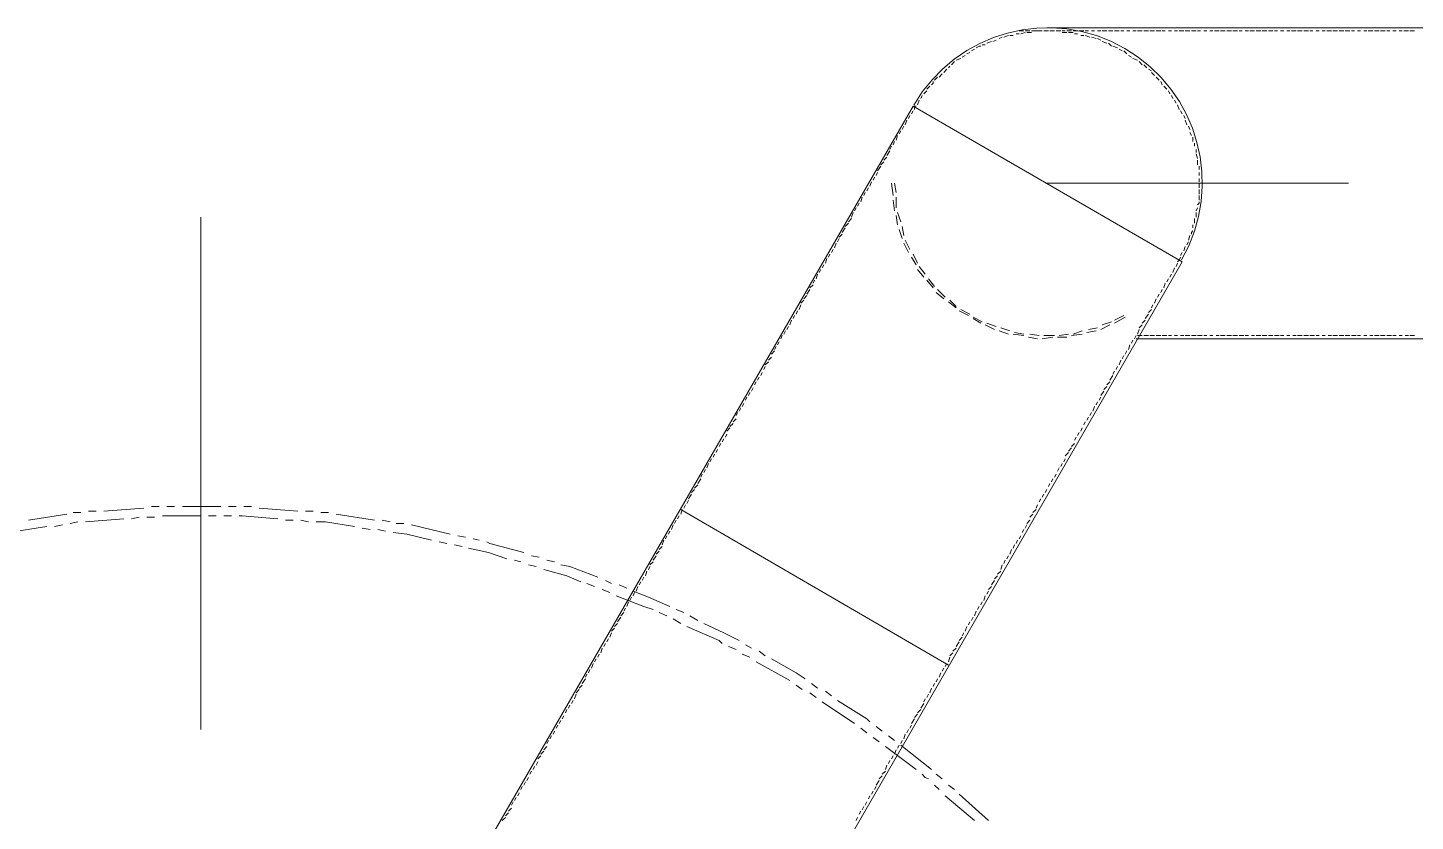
# Model space of a CAD drawing. Header units: millimetres. Extents: x 29 to 95071, y 20 to 67221.
# Drawn here: x 66970 to 71440, y 36849 to 39404 of the extents above; entities that cross this region are included whole.
import ezdxf

# ---------------------------------------------------------------- set-up
doc = ezdxf.new("R2010")
doc.units = ezdxf.units.MM

msp = doc.modelspace()

# ---------------------------------------------------------------- linework, layer by layer
at = {"color": 7, "lineweight": 0}
for points in [[(70687.3, 38657.3), (70710.5, 38702.7), (70728.7, 38749.3), (70741.9, 38796.7), (70750.3, 38844.8), (70753.9, 38893), (70752.8, 38941), (70747.2, 38988.5), (70737, 39035.3), (70722.5, 39080.8), (70703.6, 39124.8), (70680.5, 39166.9), (70653.3, 39206.9), (70622, 39244.3), (70586.8, 39278.8), (70547.7, 39310), (70504.9, 39337.7), (70459.5, 39361), (70412.9, 39379.1), (70365.4, 39392.4), (70317.4, 39400.8), (70269.2, 39404.4), (70221.2, 39403.3), (70173.6, 39397.6), (70126.9, 39387.5), (70081.4, 39372.9), (70037.4, 39354), (69995.3, 39330.9), (69955.3, 39303.7), (69917.9, 39272.5), (69883.4, 39237.2), (69852.2, 39198.2), (69824.5, 39155.4)], [(70179, 39394.5), (70164.2, 39394.5)], [(70184, 39389.6), (70169.1, 39384.6)], [(70198.9, 39394.5), (70184, 39394.5)], [(70203.8, 39389.6), (70189, 39389.6)], [(70218.7, 39394.5), (70203.8, 39394.5)], [(70223.7, 39394.5), (70208.8, 39394.5)], [(70238.5, 39394.5), (70223.7, 39394.5)], [(70238.5, 39394.5), (70228.6, 39394.5)], [(70258.4, 39394.5), (70243.5, 39394.5)], [(70258.4, 39394.5), (70248.4, 39394.5)], [(76677.1, 39404.4), (70253.4, 39404.4)], [(70273.2, 39394.5), (70263.3, 39394.5)], [(70278.2, 39394.5), (70268.3, 39394.5)], [(70298, 39394.5), (70283.1, 39394.5)], [(70293, 39394.5), (70283.1, 39394.5)], [(70312.9, 39394.5), (70303, 39394.5)], [(70317.8, 39389.6), (70303, 39389.6)], [(70332.7, 39394.5), (70317.8, 39394.5)], [(70337.7, 39389.6), (70322.8, 39389.6)], [(70352.5, 39394.5), (70337.7, 39394.5)], [(70372.4, 39394.5), (70357.5, 39394.5)], [(70387.2, 39394.5), (70377.3, 39394.5)], [(70407, 39394.5), (70397.1, 39394.5)], [(70426.9, 39394.5), (70417, 39394.5)], [(70446.7, 39394.5), (70431.8, 39394.5)], [(70466.5, 39394.5), (70451.7, 39394.5)], [(70486.4, 39394.5), (70471.5, 39394.5)], [(70501.2, 39394.5), (70491.3, 39394.5)], [(70521, 39394.5), (70511.1, 39394.5)], [(70540.9, 39394.5), (70531, 39394.5)], [(70560.7, 39394.5), (70545.8, 39394.5)], [(70580.5, 39394.5), (70565.7, 39394.5)], [(70600.4, 39394.5), (70585.5, 39394.5)], [(70620.2, 39394.5), (70605.3, 39394.5)], [(70635, 39394.5), (70625.1, 39394.5)], [(70654.9, 39394.5), (70645, 39394.5)], [(70674.7, 39394.5), (70664.8, 39394.5)], [(70694.5, 39394.5), (70679.7, 39394.5)], [(70714.4, 39394.5), (70699.5, 39394.5)], [(70734.2, 39394.5), (70719.3, 39394.5)], [(70749, 39394.5), (70739.1, 39394.5)], [(70768.9, 39394.5), (70759, 39394.5)], [(70788.7, 39394.5), (70778.8, 39394.5)], [(70808.5, 39394.5), (70793.7, 39394.5)], [(70828.4, 39394.5), (70813.5, 39394.5)], [(70848.2, 39394.5), (70833.3, 39394.5)], [(70868, 39394.5), (70853.1, 39394.5)], [(70882.9, 39394.5), (70873, 39394.5)], [(70902.7, 39394.5), (70892.8, 39394.5)], [(70922.5, 39394.5), (70907.7, 39394.5)], [(70942.4, 39394.5), (70927.5, 39394.5)], [(70962.2, 39394.5), (70947.3, 39394.5)], [(70982, 39394.5), (70967.1, 39394.5)], [(70996.9, 39394.5), (70987, 39394.5)], [(71016.7, 39394.5), (71006.8, 39394.5)], [(71036.5, 39394.5), (71026.6, 39394.5)], [(71056.4, 39394.5), (71041.5, 39394.5)], [(71076.2, 39394.5), (71061.3, 39394.5)], [(71096, 39394.5), (71081.1, 39394.5)], [(71110.9, 39394.5), (71101, 39394.5)], [(71130.7, 39394.5), (71120.8, 39394.5)], [(71150.5, 39394.5), (71140.6, 39394.5)], [(71170.4, 39394.5), (71155.5, 39394.5)], [(71190.2, 39394.5), (71175.3, 39394.5)], [(71210, 39394.5), (71195.1, 39394.5)], [(71229.8, 39394.5), (71215, 39394.5)], [(71244.7, 39394.5), (71234.8, 39394.5)], [(71264.5, 39394.5), (71254.6, 39394.5)], [(71284.4, 39394.5), (71274.4, 39394.5)], [(71304.2, 39394.5), (71289.3, 39394.5)], [(71324, 39394.5), (71309.1, 39394.5)], [(71343.8, 39394.5), (71329, 39394.5)], [(71358.7, 39394.5), (71348.8, 39394.5)], [(71378.5, 39394.5), (71368.6, 39394.5)], [(71398.4, 39394.5), (71388.4, 39394.5)], [(71418.2, 39394.5), (71403.3, 39394.5)], [(71438, 39394.5), (71423.1, 39394.5)], [(70040.3, 39345), (70035.3, 39345), (70025.4, 39340)], [(70055.1, 39349.9), (70045.2, 39349.9)], [(70075, 39359.8), (70060.1, 39354.9)], [(70089.8, 39364.8), (70079.9, 39359.8)], [(70109.7, 39374.7), (70099.7, 39369.7)], [(70129.5, 39379.7), (70114.6, 39374.7)], [(70144.4, 39379.7), (70134.4, 39379.7)], [(70164.2, 39384.6), (70154.3, 39384.6)], [(70352.5, 39384.6), (70342.6, 39384.6)], [(70372.4, 39379.7), (70362.4, 39379.7)], [(70392.2, 39374.7), (70377.3, 39379.7)], [(70412, 39369.7), (70397.1, 39374.7)], [(70426.9, 39364.8), (70417, 39369.7)], [(70446.7, 39354.9), (70431.8, 39359.8)], [(70461.6, 39345), (70451.7, 39354.9)], [(70481.4, 39340), (70466.5, 39345)], [(69975.8, 39305.3), (69961, 39300.4)], [(69990.7, 39315.2), (69980.8, 39310.3)], [(70005.6, 39325.1), (69995.7, 39320.2)], [(70020.4, 39335.1), (70010.5, 39330.1)], [(70496.3, 39330.1), (70486.4, 39335.1)], [(70511.1, 39320.2), (70501.2, 39330.1)], [(70526, 39310.3), (70516.1, 39315.2)], [(70545.8, 39300.4), (70531, 39305.3)], [(69916.3, 39255.7), (69906.4, 39245.8)], [(69931.2, 39270.6), (69921.3, 39260.7)], [(69941.1, 39280.5), (69936.2, 39275.6)], [(69956, 39295.4), (69946.1, 39285.5)], [(70560.7, 39285.5), (70550.8, 39295.4)], [(70575.6, 39275.6), (70565.7, 39285.5)], [(70590.4, 39265.7), (70580.5, 39270.6)], [(70600.4, 39250.8), (70590.4, 39260.7)], [(69876.7, 39216.1), (69866.8, 39206.2)], [(69886.6, 39231), (69886.6, 39226), (69881.7, 39221.1)], [(69901.5, 39245.8), (69891.6, 39235.9)], [(70615.2, 39235.9), (70605.3, 39245.8)], [(70625.1, 39221.1), (70620.2, 39231)], [(70640, 39206.2), (70630.1, 39216.1)], [(69842, 39171.5), (69837, 39156.6)], [(69851.9, 39186.4), (69847, 39176.4)], [(69866.8, 39201.2), (69856.9, 39191.3)], [(70649.9, 39191.3), (70645, 39201.2)], [(70659.8, 39176.4), (70654.9, 39186.4)], [(70669.7, 39161.6), (70664.8, 39171.5)], [(69822.2, 39151.7), (67096.1, 34433)], [(69812.3, 39121.9), (69807.3, 39112)], [(69822.2, 39136.8), (69817.2, 39126.9)], [(69822.2, 39151.7), (70689.6, 38651)], [(69827.1, 39151.7), (69827.1, 39141.7)], [(69832.1, 39151.7), (69827.1, 39151.7)], [(70679.7, 39141.7), (70674.7, 39156.6)], [(70689.6, 39126.9), (70684.6, 39136.8)], [(70699.5, 39112), (70694.5, 39121.9)], [(69792.4, 39087.2), (69787.5, 39077.3)], [(69802.3, 39107.1), (69797.4, 39092.2)], [(70704.4, 39092.2), (70699.5, 39107.1)], [(70714.4, 39077.3), (70709.4, 39087.2)], [(69762.7, 39037.7), (69757.7, 39027.7)], [(69772.6, 39057.5), (69767.7, 39042.6)], [(69782.5, 39072.4), (69777.6, 39062.4)], [(70719.3, 39057.5), (70714.4, 39067.4)], [(70724.3, 39037.7), (70724.3, 39052.5)], [(70729.2, 39022.8), (70729.2, 39032.7)], [(69737.9, 38988.1), (69728, 38978.2)], [(69747.8, 39007.9), (69737.9, 38993.1)], [(69752.8, 39022.8), (69747.8, 39012.9)], [(70734.2, 39003), (70734.2, 39012.9)], [(70739.1, 38983.1), (70734.2, 38998)], [(69718.1, 38958.4), (69708.2, 38943.5)], [(69728, 38973.2), (69718.1, 38963.3)], [(70739.1, 38963.3), (70739.1, 38978.2)], [(70744.1, 38948.4), (70744.1, 38958.4)], [(69688.3, 38908.8), (69683.4, 38893.9)], [(69698.3, 38923.7), (69693.3, 38913.7)], [(69708.2, 38938.5), (69703.2, 38928.6)], [(69752.8, 38903.8), (69757.7, 38864.2)], [(69762.7, 38903.8), (69767.7, 38874.1)], [(71224.9, 38903.8), (70253.4, 38903.8)], [(70744.1, 38928.6), (70744.1, 38933.6), (70744.1, 38938.5)], [(70744.1, 38908.8), (70744.1, 38918.7)], [(70744.1, 38889), (70744.1, 38903.8)], [(69658.6, 38859.2), (69653.7, 38844.4)], [(69668.5, 38874.1), (69663.6, 38864.2)], [(69678.4, 38889), (69673.5, 38879.1)], [(69767.7, 38859.2), (69767.7, 38824.5)], [(70744.1, 38869.1), (70744.1, 38884)], [(70744.1, 38849.3), (70744.1, 38864.2)], [(69628.9, 38809.7), (69623.9, 38794.8)], [(69638.8, 38824.5), (69633.8, 38814.6)], [(69648.7, 38839.4), (69643.7, 38829.5)], [(69757.7, 38849.3), (69762.7, 38814.6)], [(69772.6, 38809.7), (69782.5, 38779.9)], [(70734.2, 38814.6), (70739.1, 38824.5)], [(70734.2, 38794.8), (70734.2, 38809.7)], [(70739.1, 38834.4), (70744.1, 38839.4), (70744.1, 38844.4)], [(67527.3, 38794.8), (67527.3, 37144.3)], [(69614, 38775), (69604.1, 38765)], [(69623.9, 38789.8), (69614, 38779.9)], [(69767.7, 38799.7), (69772.6, 38770)], [(69787.5, 38765), (69792.4, 38735.3)], [(70724.3, 38760.1), (70724.3, 38770)], [(70729.2, 38775), (70729.2, 38789.8)], [(69584.3, 38725.4), (69579.3, 38715.5)], [(69594.2, 38740.3), (69584.3, 38730.4)], [(69604.1, 38760.1), (69594.2, 38745.2)], [(69777.6, 38755.1), (69787.5, 38725.4)], [(69797.4, 38720.4), (69812.3, 38690.7)], [(70709.4, 38720.4), (70714.4, 38735.3)], [(70719.3, 38740.3), (70719.3, 38745.2), (70724.3, 38750.2)], [(69554.5, 38675.8), (69549.6, 38665.9)], [(69564.4, 38690.7), (69559.5, 38680.8)], [(69574.3, 38710.5), (69569.4, 38695.7)], [(69792.4, 38710.5), (69807.3, 38680.8)], [(69822.2, 38675.8), (69837, 38646.1)], [(70684.6, 38670.9), (70689.6, 38680.8)], [(70694.5, 38685.7), (70699.5, 38700.6)], [(70704.4, 38705.6), (70709.4, 38715.5)], [(70689.6, 38651), (67963.5, 33932.4)], [(69534.7, 38641.1), (69529.7, 38631.2)], [(69544.6, 38661), (69539.7, 38646.1)], [(69817.2, 38665.9), (69832.1, 38641.1)], [(69842, 38636.2), (69861.8, 38611.4)], [(70664.8, 38631.2), (70659.8, 38616.4)], [(70674.7, 38646.1), (70669.7, 38636.2)], [(70679.7, 38656), (70674.7, 38651)], [(70679.7, 38656), (70684.6, 38665.9)], [(69505, 38591.6), (69500, 38581.7)], [(69514.9, 38611.4), (69509.9, 38596.5)], [(69524.8, 38626.3), (69519.8, 38616.4)], [(69837, 38626.3), (69856.9, 38601.5)], [(69866.8, 38591.6), (69886.6, 38566.8)], [(69871.7, 38596.5), (69891.6, 38571.7)], [(70645, 38596.5), (70640, 38586.6)], [(70654.9, 38611.4), (70649.9, 38601.5)], [(69480.2, 38542), (69470.3, 38532.1)], [(69490.1, 38561.8), (69480.2, 38547)], [(69500, 38576.7), (69490.1, 38566.8)], [(69896.5, 38551.9), (69921.3, 38532.1)], [(69901.5, 38561.8), (69926.3, 38537)], [(70615.2, 38547), (70610.3, 38537)], [(70625.1, 38561.8), (70620.2, 38551.9)], [(70635, 38581.7), (70630.1, 38566.8)], [(69460.3, 38512.3), (69455.4, 38497.4)], [(69470.3, 38527.1), (69460.3, 38517.2)], [(69936.2, 38522.2), (69961, 38502.4)], [(69941.1, 38527.1), (69961, 38507.3)], [(69975.8, 38497.4), (70005.6, 38482.5)], [(70590.4, 38497.4), (70580.5, 38487.5)], [(70595.4, 38512.3), (70590.4, 38502.4)], [(70605.3, 38532.1), (70600.4, 38517.2)], [(69430.6, 38462.7), (69425.7, 38447.8)], [(69440.5, 38477.6), (69435.6, 38467.7)], [(69450.4, 38492.4), (69445.5, 38482.5)], [(69970.9, 38492.4), (70000.6, 38477.6)], [(70015.5, 38472.6), (70045.2, 38457.7)], [(70015.5, 38467.7), (70040.3, 38452.8)], [(70060.1, 38452.8), (70089.8, 38442.9)], [(70431.8, 38447.8), (70461.6, 38457.7)], [(70471.5, 38462.7), (70501.2, 38477.6)], [(70471.5, 38452.8), (70506.2, 38472.6)], [(70570.6, 38462.7), (70560.7, 38452.8)], [(70580.5, 38482.5), (70570.6, 38467.7)], [(69400.9, 38413.1), (69395.9, 38403.2)], [(69410.8, 38428), (69405.8, 38418.1)], [(69420.7, 38442.9), (69415.7, 38433)], [(70055.1, 38447.8), (70084.9, 38433)], [(70099.7, 38428), (70129.5, 38418.1)], [(70104.7, 38437.9), (70134.4, 38428)], [(70144.4, 38418.1), (70179, 38413.1)], [(70149.3, 38423), (70179, 38418.1)], [(70193.9, 38408.2), (70223.7, 38403.2)], [(70198.9, 38418.1), (70228.6, 38413.1)], [(70238.5, 38403.2), (70273.2, 38408.2)], [(70243.5, 38413.1), (70278.2, 38413.1)], [(70288.1, 38408.2), (70317.8, 38408.2)], [(70293, 38413.1), (70322.8, 38418.1)], [(70332.7, 38413.1), (70367.4, 38418.1)], [(70337.7, 38418.1), (70367.4, 38428)], [(70382.3, 38423), (70412, 38428)], [(70387.2, 38433), (70417, 38437.9)], [(70426.9, 38433), (70456.6, 38447.8)], [(70540.9, 38413.1), (70535.9, 38403.2)], [(70550.8, 38433), (70545.8, 38418.1)], [(70560.7, 38413.1), (70545.8, 38413.1)], [(70560.7, 38447.8), (70550.8, 38437.9)], [(70580.5, 38413.1), (70565.7, 38413.1)], [(70600.4, 38413.1), (70585.5, 38413.1)], [(70620.2, 38413.1), (70605.3, 38413.1)], [(70640, 38413.1), (70625.1, 38413.1)], [(70654.9, 38413.1), (70645, 38413.1)], [(70674.7, 38413.1), (70664.8, 38413.1)], [(70694.5, 38413.1), (70684.6, 38413.1)], [(70714.4, 38413.1), (70699.5, 38413.1)], [(70734.2, 38413.1), (70719.3, 38413.1)], [(70754, 38413.1), (70739.1, 38413.1)], [(70768.9, 38413.1), (70759, 38413.1)], [(70788.7, 38413.1), (70778.8, 38413.1)], [(70808.5, 38413.1), (70798.6, 38413.1)], [(70828.4, 38413.1), (70813.5, 38413.1)], [(70848.2, 38413.1), (70833.3, 38413.1)], [(70868, 38413.1), (70853.1, 38413.1)], [(70887.8, 38413.1), (70873, 38413.1)], [(70902.7, 38413.1), (70892.8, 38413.1)], [(70922.5, 38413.1), (70912.6, 38413.1)], [(70942.4, 38413.1), (70927.5, 38413.1)], [(70962.2, 38413.1), (70947.3, 38413.1)], [(70982, 38413.1), (70967.1, 38413.1)], [(71001.8, 38413.1), (70987, 38413.1)], [(71016.7, 38413.1), (71006.8, 38413.1)], [(71036.5, 38413.1), (71026.6, 38413.1)], [(71056.4, 38413.1), (71046.4, 38413.1)], [(71076.2, 38413.1), (71061.3, 38413.1)], [(71096, 38413.1), (71081.1, 38413.1)], [(71115.8, 38413.1), (71101, 38413.1)], [(71130.7, 38413.1), (71120.8, 38413.1)], [(71150.5, 38413.1), (71140.6, 38413.1)], [(71170.4, 38413.1), (71160.4, 38413.1)], [(71190.2, 38413.1), (71175.3, 38413.1)], [(71210, 38413.1), (71195.1, 38413.1)], [(71229.8, 38413.1), (71215, 38413.1)], [(71249.7, 38413.1), (71234.8, 38413.1)], [(71264.5, 38413.1), (71254.6, 38413.1)], [(71284.4, 38413.1), (71274.4, 38413.1)], [(71304.2, 38413.1), (71294.3, 38413.1)], [(71324, 38413.1), (71309.1, 38413.1)], [(71343.8, 38413.1), (71329, 38413.1)], [(71363.7, 38413.1), (71348.8, 38413.1)], [(71378.5, 38413.1), (71368.6, 38413.1)], [(71398.4, 38413.1), (71388.4, 38413.1)], [(71418.2, 38413.1), (71408.3, 38413.1)], [(71438, 38413.1), (71423.1, 38413.1)], [(69376.1, 38363.6), (69366.2, 38353.7)], [(69381, 38378.4), (69376.1, 38368.5)], [(69391, 38393.3), (69386, 38383.4)], [(70511.1, 38363.6), (70506.2, 38353.7)], [(70521, 38383.4), (70516.1, 38368.5)], [(70531, 38398.3), (70526, 38388.4)], [(76677.1, 38403.2), (70540.9, 38403.2)], [(76677.1, 38403.2), (70540.9, 38403.2)], [(69356.3, 38328.9), (69346.3, 38319)], [(69366.2, 38343.7), (69356.3, 38333.8)], [(70491.3, 38333.8), (70486.4, 38319)], [(70501.2, 38348.7), (70496.3, 38338.8)], [(69326.5, 38279.3), (69321.6, 38269.4)], [(69336.4, 38294.2), (69331.5, 38284.3)], [(69346.3, 38314), (69341.4, 38304.1)], [(70466.5, 38284.3), (70456.6, 38269.4)], [(70471.5, 38299.1), (70466.5, 38289.2)], [(70481.4, 38314), (70476.4, 38304.1)], [(69296.8, 38229.7), (69291.8, 38219.8)], [(69306.7, 38244.6), (69301.7, 38234.7)], [(69316.6, 38264.4), (69311.7, 38254.5)], [(70436.8, 38234.7), (70426.9, 38219.8)], [(70446.7, 38249.6), (70436.8, 38239.7)], [(70456.6, 38264.4), (70446.7, 38254.5)], [(69277, 38195), (69272, 38185.1)], [(69286.9, 38214.9), (69281.9, 38205)], [(70407, 38185.1), (70402.1, 38170.3)], [(70417, 38200), (70412, 38190.1)], [(70426.9, 38214.9), (70421.9, 38205)], [(69252.2, 38145.5), (69242.3, 38135.6)], [(69257.1, 38165.3), (69252.2, 38155.4)], [(69267, 38180.2), (69262.1, 38170.3)], [(70387.2, 38150.4), (70382.3, 38140.5)], [(70397.1, 38165.3), (70392.2, 38155.4)], [(69222.4, 38095.9), (69217.5, 38086)], [(69232.3, 38115.7), (69222.4, 38105.8)], [(69242.3, 38130.6), (69232.3, 38120.7)], [(70357.5, 38100.9), (70352.5, 38091)], [(70367.4, 38115.7), (70362.4, 38105.8)], [(70377.3, 38135.6), (70372.4, 38125.7)], [(69202.6, 38066.2), (69197.7, 38056.3)], [(69212.5, 38081), (69207.6, 38071.1)], [(70332.7, 38051.3), (70322.8, 38041.4)], [(70342.6, 38066.2), (70332.7, 38056.3)], [(70347.6, 38086), (70342.6, 38076.1)], [(69172.9, 38016.6), (69167.9, 38006.7)], [(69182.8, 38031.5), (69177.8, 38021.6)], [(69192.7, 38046.4), (69187.7, 38036.4)], [(70312.9, 38016.6), (70307.9, 38006.7)], [(70322.8, 38036.4), (70312.9, 38026.5)], [(69143.1, 37967), (69138.2, 37957.1)], [(69153, 37981.9), (69148.1, 37972)], [(69163, 38001.7), (69158, 37986.9)], [(70283.1, 37967), (70278.2, 37957.1)], [(70293, 37986.9), (70288.1, 37977)], [(70303, 38001.7), (70298, 37991.8)], [(69118.3, 37917.5), (69108.4, 37907.6)], [(69128.3, 37932.4), (69118.3, 37922.4)], [(69138.2, 37952.2), (69128.3, 37937.3)], [(70253.4, 37917.5), (70248.4, 37907.6)], [(70263.3, 37937.3), (70258.4, 37927.4)], [(70273.2, 37952.2), (70268.3, 37942.3)], [(69088.6, 37867.9), (69083.7, 37858)], [(69098.5, 37882.8), (69093.6, 37872.9)], [(69108.4, 37902.6), (69098.5, 37887.7)], [(70223.7, 37867.9), (70218.7, 37858)], [(70233.6, 37887.7), (70228.6, 37877.8)], [(70243.5, 37902.6), (70238.5, 37892.7)], [(67096.1, 37838.2), (66972.2, 37818.4)], [(67140.7, 37843.1), (67125.8, 37843.1), (67115.9, 37843.1)], [(67279.5, 37823.3), (67155.6, 37813.4)], [(67190.3, 37848.1), (67165.5, 37848.1)], [(67343.9, 37858), (67215, 37848.1)], [(67329, 37828.3), (67304.3, 37823.3)], [(67378.6, 37828.3), (67353.8, 37828.3)], [(67393.5, 37863), (67368.7, 37863)], [(67527.3, 37833.2), (67403.4, 37833.2)], [(67443, 37863), (67418.3, 37863)], [(67591.7, 37863), (67467.8, 37863)], [(67576.9, 37833.2), (67552.1, 37833.2)], [(67626.4, 37833.2), (67601.6, 37833.2)], [(67641.3, 37863), (67616.5, 37863)], [(67775.1, 37823.3), (67661.1, 37833.2), (67651.2, 37833.2)], [(67690.9, 37863), (67666.1, 37863)], [(67839.6, 37848.1), (67715.6, 37858)], [(67889.1, 37848.1), (67864.3, 37848.1)], [(67938.7, 37843.1), (67933.7, 37843.1), (67913.9, 37843.1)], [(68087.4, 37818.4), (67963.5, 37838.2)], [(69068.8, 37833.2), (69063.8, 37823.3)], [(69078.7, 37853), (69073.7, 37838.2)], [(69073.7, 37853), (69936.2, 37352.4)], [(70208.8, 37838.2), (70198.9, 37828.3)], [(70218.7, 37853), (70208.8, 37843.1)], [(67031.6, 37798.5), (66907.7, 37778.7)], [(67081.2, 37803.5), (67056.4, 37798.5)], [(67130.8, 37813.4), (67106, 37808.4)], [(67824.7, 37818.4), (67799.9, 37818.4)], [(67874.3, 37813.4), (67849.5, 37818.4)], [(68023, 37798.5), (67928.8, 37813.4), (67899, 37813.4)], [(68072.5, 37788.6), (68047.7, 37793.6)], [(68122.1, 37783.7), (68097.3, 37788.6)], [(68137, 37813.4), (68112.2, 37818.4)], [(68270.8, 37753.9), (68191.5, 37773.7), (68146.9, 37778.7)], [(68181.6, 37808.4), (68156.8, 37808.4)], [(68330.3, 37773.7), (68206.3, 37803.5)], [(69039, 37783.7), (69034.1, 37773.7)], [(69049, 37803.5), (69044, 37788.6)], [(69058.9, 37818.4), (69053.9, 37808.4)], [(70179, 37788.6), (70174.1, 37778.7)], [(70189, 37803.5), (70184, 37793.6)], [(70198.9, 37818.4), (70189, 37808.4)], [(68320.3, 37744), (68295.6, 37749)], [(68369.9, 37734.1), (68345.1, 37739)], [(68379.8, 37763.8), (68355, 37768.8)], [(68424.4, 37753.9), (68404.6, 37758.9)], [(68568.2, 37714.3), (68459.1, 37744), (68449.2, 37749)], [(69014.3, 37734.1), (69004.3, 37724.2)], [(69019.2, 37753.9), (69014.3, 37739)], [(69029.1, 37768.8), (69024.2, 37758.9)], [(70149.3, 37739), (70144.4, 37729.1)], [(70159.2, 37753.9), (70154.3, 37744)], [(70169.1, 37768.8), (70164.2, 37758.9)], [(68513.6, 37694.4), (68454.2, 37714.3), (68389.7, 37729.1)], [(68558.3, 37684.5), (68538.4, 37689.5)], [(68617.7, 37699.4), (68593, 37704.3)], [(68667.3, 37684.5), (68642.5, 37689.5)], [(68994.4, 37704.3), (68984.5, 37689.5)], [(69004.3, 37719.2), (68994.4, 37709.3)], [(70119.6, 37689.5), (70114.6, 37679.6)], [(70129.5, 37704.3), (70124.5, 37694.4)], [(70139.4, 37724.2), (70134.4, 37709.3)], [(68607.8, 37669.7), (68583, 37674.6)], [(68751.6, 37620.1), (68707, 37639.9), (68632.6, 37659.7)], [(68806.1, 37635), (68716.9, 37669.7), (68687.1, 37674.6)], [(68964.7, 37654.8), (68959.7, 37639.9)], [(68974.6, 37669.7), (68969.6, 37659.7)], [(68984.5, 37684.5), (68974.6, 37674.6)], [(70104.7, 37654.8), (70094.8, 37644.9)], [(70109.7, 37674.6), (70104.7, 37659.7)], [(68796.2, 37605.2), (68771.4, 37615.1)], [(68850.7, 37615.1), (68830.9, 37625)], [(68900.3, 37600.3), (68875.5, 37610.2)], [(68935, 37605.2), (68930, 37590.3)], [(68944.9, 37620.1), (68939.9, 37610.2)], [(68954.8, 37635), (68949.8, 37625)], [(70075, 37605.2), (70065, 37595.3)], [(70084.9, 37625), (70075, 37610.2)], [(70094.8, 37639.9), (70084.9, 37630)], [(68845.7, 37585.4), (68821, 37595.3)], [(68984.5, 37530.9), (68954.8, 37540.8), (68865.6, 37575.5)], [(68905.2, 37555.7), (68900.3, 37540.8)], [(68915.1, 37570.5), (68910.2, 37560.6)], [(69039, 37540.8), (68969.6, 37570.5), (68920.1, 37590.3)], [(68925, 37585.4), (68920.1, 37575.5)], [(70045.2, 37555.7), (70040.3, 37545.7)], [(70055.1, 37575.5), (70050.2, 37560.6)], [(70065, 37590.3), (70060.1, 37580.4)], [(68890.3, 37521), (68880.4, 37511)], [(68895.3, 37535.8), (68890.3, 37525.9)], [(69029.1, 37511), (69004.3, 37521)], [(69083.7, 37521), (69058.9, 37530.9)], [(69128.3, 37496.2), (69103.5, 37511)], [(70025.4, 37525.9), (70020.4, 37511)], [(70035.3, 37540.8), (70030.3, 37530.9)], [(68860.6, 37471.4), (68850.7, 37461.5)], [(68870.5, 37486.3), (68860.6, 37476.3)], [(68880.4, 37506.1), (68870.5, 37491.2)], [(69073.7, 37486.3), (69049, 37501.1)], [(69207.6, 37421.8), (69197.7, 37431.7), (69093.6, 37476.3)], [(69262.1, 37431.7), (69212.5, 37456.5), (69148.1, 37486.3)], [(69995.7, 37476.3), (69990.7, 37461.5)], [(70005.6, 37491.2), (70000.6, 37481.3)], [(70015.5, 37506.1), (70010.5, 37496.2)], [(68830.9, 37421.8), (68825.9, 37411.9)], [(68840.8, 37436.7), (68835.8, 37426.8)], [(68850.7, 37456.5), (68845.7, 37441.7)], [(69970.9, 37426.8), (69961, 37411.9)], [(69980.8, 37441.7), (69970.9, 37431.7)], [(69985.7, 37456.5), (69980.8, 37446.6)], [(68811, 37387.1), (68806.1, 37377.2)], [(68821, 37407), (68816, 37392.1)], [(69252.2, 37402), (69227.4, 37411.9)], [(69296.8, 37377.2), (69272, 37387.1)], [(69301.7, 37407), (69281.9, 37416.9)], [(69346.3, 37382.2), (69326.5, 37397)], [(69941.1, 37377.2), (69936.2, 37362.3)], [(69951, 37392.1), (69941.1, 37382.2)], [(69961, 37407), (69951, 37397)], [(68781.3, 37337.6), (68776.3, 37327.7)], [(68791.2, 37357.4), (68786.3, 37342.5)], [(68801.1, 37372.3), (68796.2, 37362.3)], [(69425.7, 37302.9), (69316.6, 37362.3)], [(69475.2, 37307.8), (69445.5, 37327.7), (69366.2, 37372.3)], [(69921.3, 37342.5), (69916.3, 37332.6)], [(69931.2, 37357.4), (69926.3, 37347.5)], [(68756.5, 37288), (68746.6, 37278.1)], [(68766.4, 37307.8), (68756.5, 37293)], [(68771.4, 37322.7), (68766.4, 37312.8)], [(69465.3, 37273.1), (69445.5, 37288)], [(69514.9, 37278.1), (69495, 37293)], [(69891.6, 37293), (69886.6, 37283)], [(69901.5, 37307.8), (69896.5, 37297.9)], [(69911.4, 37327.7), (69906.4, 37312.8)], [(68736.7, 37258.3), (68731.7, 37243.4)], [(68746.6, 37273.1), (68736.7, 37263.2)], [(69509.9, 37248.3), (69490.1, 37263.2)], [(69559.5, 37253.3), (69539.7, 37268.2)], [(69861.8, 37243.4), (69856.9, 37233.5)], [(69871.7, 37258.3), (69866.8, 37248.3)], [(69881.7, 37278.1), (69876.7, 37263.2)], [(68707, 37208.7), (68702, 37198.8)], [(68716.9, 37223.6), (68711.9, 37213.7)], [(68726.8, 37238.4), (68721.8, 37228.5)], [(69633.8, 37164.1), (69529.7, 37233.5)], [(69683.4, 37169), (69673.5, 37179), (69579.3, 37238.4)], [(69847, 37208.7), (69837, 37198.8)], [(69856.9, 37228.5), (69847, 37213.7)], [(68677.2, 37159.1), (68672.3, 37149.2)], [(68687.1, 37174), (68682.2, 37164.1)], [(68697, 37188.9), (68692.1, 37179)], [(69723, 37139.3), (69703.2, 37154.2)], [(69817.2, 37159.1), (69812.3, 37149.2)], [(69827.1, 37179), (69817.2, 37164.1)], [(69837, 37193.8), (69827.1, 37183.9)], [(68647.5, 37109.6), (68642.5, 37099.7)], [(68657.4, 37124.4), (68652.4, 37114.5)], [(68667.3, 37139.3), (68662.3, 37129.4)], [(69673.5, 37134.3), (69653.7, 37149.2)], [(69713.1, 37104.6), (69693.3, 37119.5)], [(69762.7, 37109.6), (69742.9, 37124.4)], [(69787.5, 37109.6), (69782.5, 37099.7)], [(69797.4, 37129.4), (69792.4, 37114.5)], [(69807.3, 37144.3), (69802.3, 37134.3)], [(68632.6, 37074.9), (68622.7, 37065)], [(68642.5, 37089.7), (68632.6, 37079.8)], [(69832.1, 37015.4), (69733, 37089.7)], [(69767.7, 37079.8), (69762.7, 37065)], [(69777.6, 37094.7), (69772.6, 37084.8)], [(69881.7, 37015.4), (69782.5, 37094.7)], [(68602.9, 37025.3), (68597.9, 37015.4)], [(68612.8, 37040.2), (68607.8, 37030.3)], [(68622.7, 37060), (68612.8, 37050.1)], [(69737.9, 37030.3), (69733, 37015.4)], [(69747.8, 37045.1), (69742.9, 37035.2)], [(69757.7, 37060), (69752.8, 37050.1)], [(68573.1, 36975.7), (68568.2, 36965.8)], [(68583, 36990.6), (68578.1, 36980.7)], [(68593, 37010.4), (68588, 37000.5)], [(69713.1, 36980.7), (69703.2, 36965.8)], [(69723, 36995.6), (69713.1, 36985.7)], [(69733, 37010.4), (69723, 37000.5)], [(69871.7, 36985.7), (69861.8, 36990.6), (69851.9, 37000.5)], [(69916.3, 36985.7), (69896.5, 37000.5)], [(68553.3, 36941), (68548.3, 36931.1)], [(68563.2, 36960.9), (68558.3, 36951)], [(69683.4, 36931.1), (69678.4, 36921.2)], [(69693.3, 36946), (69688.3, 36936.1)], [(69703.2, 36960.9), (69698.3, 36951)], [(69906.4, 36951), (69891.6, 36965.8)], [(70020.4, 36851.8), (69926.3, 36931.1)], [(69956, 36951), (69936.2, 36965.8)], [(70065, 36851.8), (69970.9, 36936.1)], [(68528.5, 36891.5), (68518.6, 36881.6)], [(68533.5, 36911.3), (68528.5, 36901.4)], [(68543.4, 36926.2), (68538.4, 36916.3)], [(69663.6, 36896.4), (69658.6, 36886.5)], [(69673.5, 36911.3), (69668.5, 36901.4)], [(68508.7, 36861.7), (68498.8, 36851.8)], [(68518.6, 36876.6), (68508.7, 36866.7)], [(69643.7, 36861.7), (69638.8, 36851.8)], [(69653.7, 36881.6), (69648.7, 36871.7)]]:
    msp.add_lwpolyline(points, dxfattribs=at)

doc.saveas('drawing.dxf')
